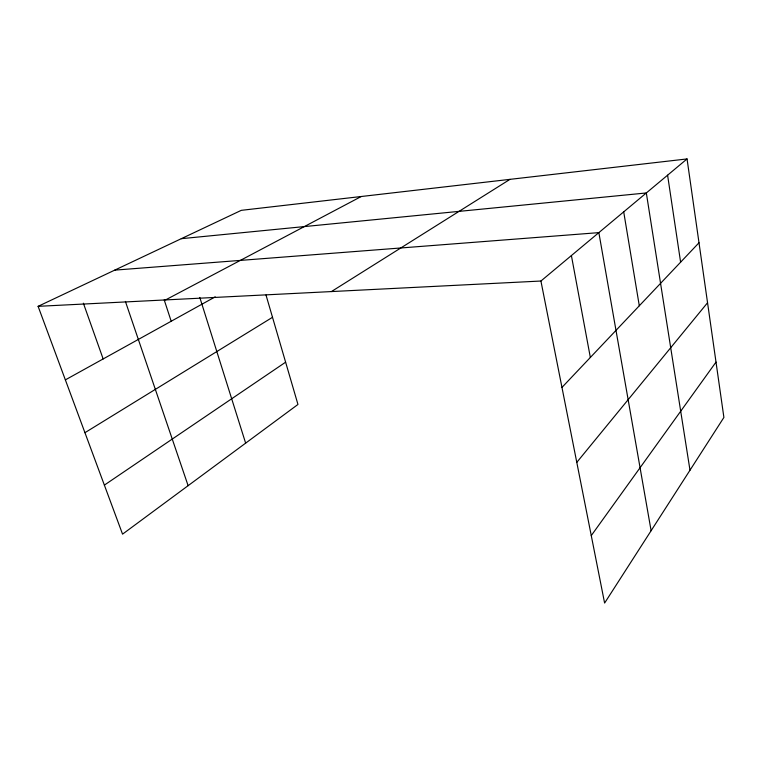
<?xml version="1.0" encoding="UTF-8"?>
<svg xmlns="http://www.w3.org/2000/svg" width="762" height="762" viewBox="0 0 762 762"><rect width="100%" height="100%" fill="white"/><g stroke="black" fill="none" stroke-linecap="round" stroke-linejoin="round"><path stroke-width="1.14" d="M591.264 535.6L716.013 362.093M576.786 462.372L707.555 302.743M561.965 387.42L699.002 242.764M540.925 281.026L687.048 158.934L723.9 417.443L604.609 603.066L540.925 281.026L38.1 306.334L122.549 534.152L297.961 404.46L266.005 295.018M104.365 485.118L285.617 362.188M331.394 291.579L509.988 179.356M84.934 432.692L272.51 317.306M65.361 379.876L215.217 296.856M165.564 299.923L361.236 196.51M38.1 306.334L241.287 210.341L687.048 158.934M181.299 238.687L646.328 192.957L689.991 470.211M114.748 270.129L598.856 232.629L651.11 530.704M83.363 303.181L103.156 358.94M125.406 301.428L188.119 485.67M164.211 299.914L171.193 321.25M199.796 297.447L245.64 443.141M571.395 255.565L590.34 357.464M623.707 211.855L639.299 305.791M667.598 175.193L680.609 262.176"/></g></svg>
